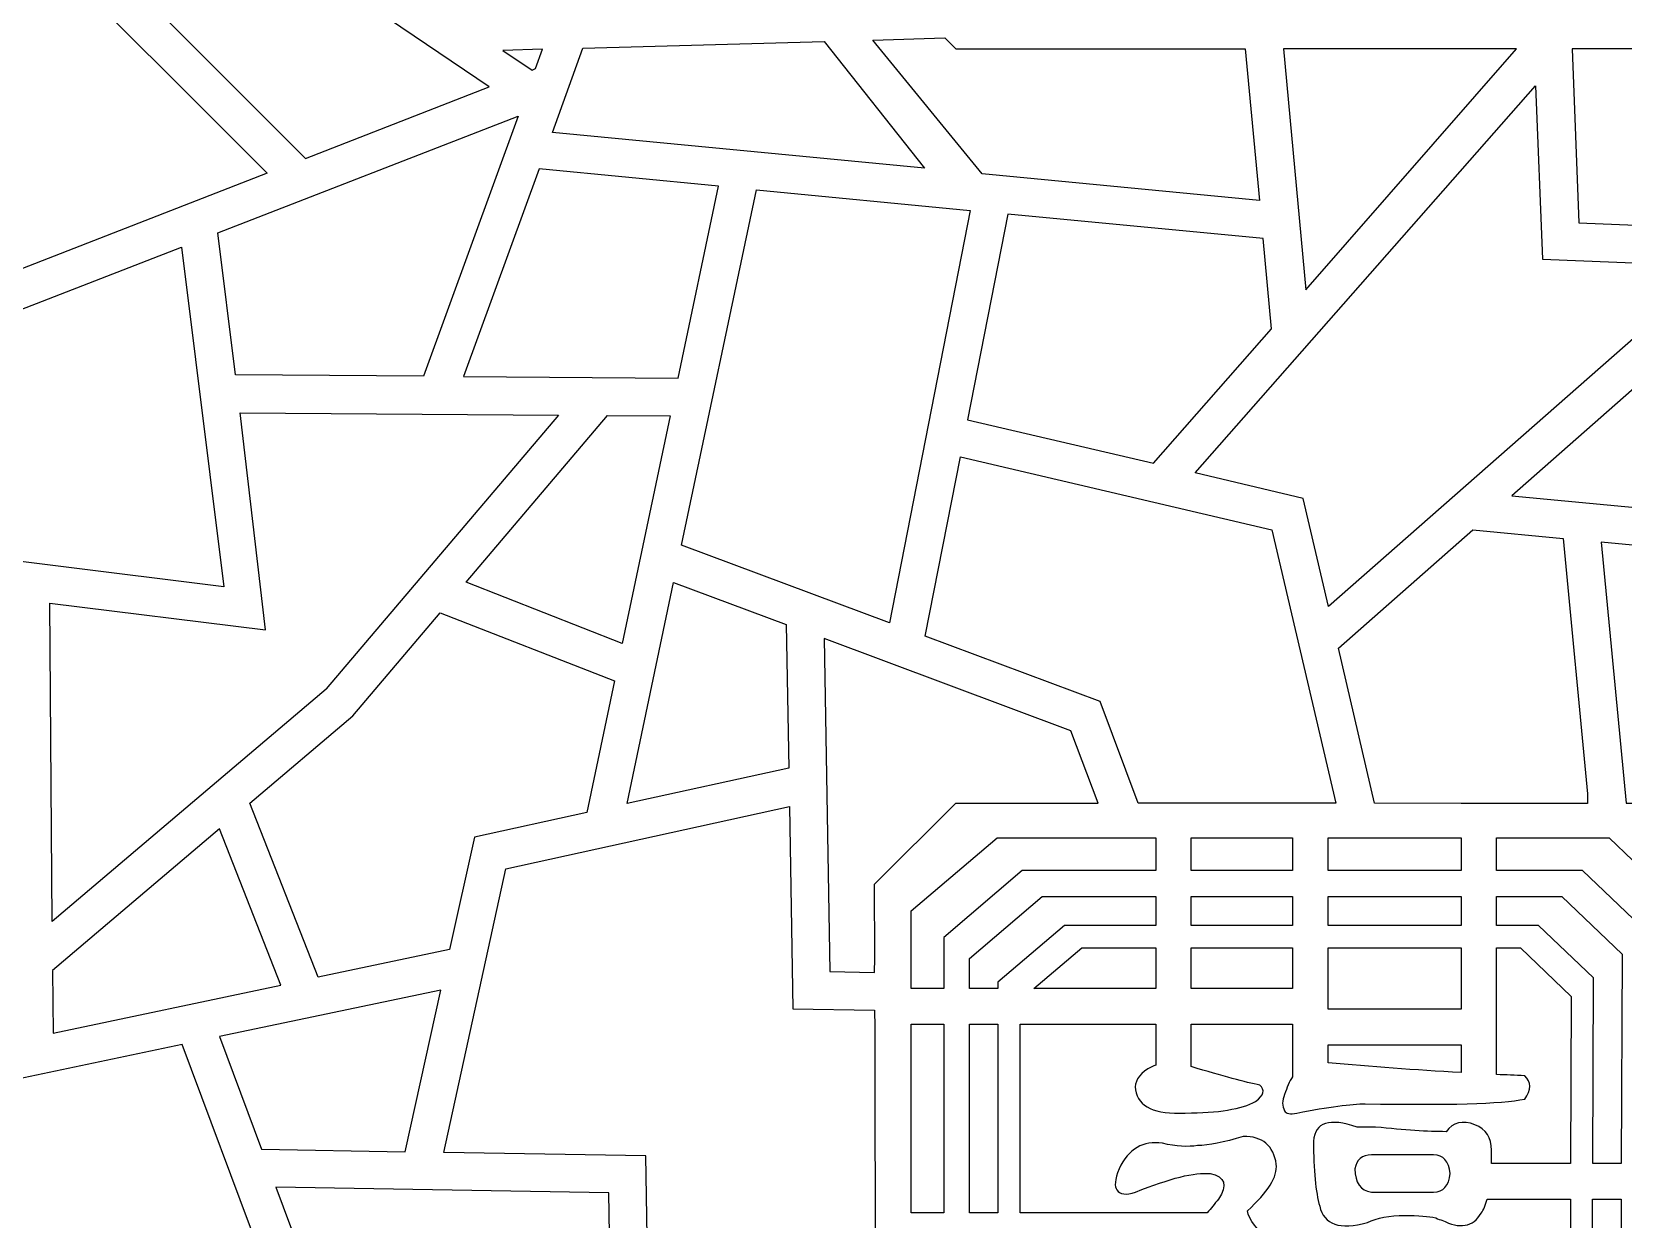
# Model space of a CAD drawing. Header units: centimetres. Extents: x 15.8 to 96.3, y -35.4 to 45.1.
# Drawn here: x 33.8 to 61.86, y -9.14 to 11.8 of the extents above; entities that cross this region are included whole.
import ezdxf

# ---------------------------------------------------------------- set-up
doc = ezdxf.new("R2010")
doc.units = ezdxf.units.CM
doc.header["$MEASUREMENT"] = 0
doc.layers.add('layer 1', color=7, linetype='Continuous')

msp = doc.modelspace()

# ---------------------------------------------------------------- linework, layer by layer
at = {"layer": 'layer 1', "color": 15}
for points, knots in [([(41.86235, 10.83548), (41.86235, 10.83548), (38.62281, 9.57312), (38.62281, 9.57312), (38.62281, 9.57312), (38.62281, 9.57312), (34.08712, 14.10881), (34.08712, 14.10881), (34.08712, 14.10881), (34.08712, 14.10881), (34.77998, 15.62634), (34.77998, 15.62634), (34.77998, 15.62634), (34.77998, 15.62634), (41.86235, 10.83548), (41.86235, 10.83548)], [0, 0, 0, 0, 0.2, 0.2, 0.2, 0.2, 0.4, 0.4, 0.4, 0.4, 0.6, 0.6, 0.6, 0.6, 1, 1, 1, 1]), ([(31.56242, 8.57946), (31.56242, 8.57946), (32.82477, 7.3188), (32.82477, 7.3188), (32.82477, 7.3188), (32.82477, 7.3188), (37.94516, 9.3095), (37.94516, 9.3095), (37.94516, 9.3095), (37.94516, 9.3095), (33.79308, 13.46327), (33.79308, 13.46327), (33.79308, 13.46327), (33.79308, 13.46327), (31.56242, 8.57946), (31.56242, 8.57946)], [0, 0, 0, 0, 0.2, 0.2, 0.2, 0.2, 0.4, 0.4, 0.4, 0.4, 0.6, 0.6, 0.6, 0.6, 1, 1, 1, 1]), ([(62.62613, 11.95926), (62.62613, 11.95926), (64.14366, 11.49961), (64.14366, 11.49961), (64.14366, 11.49961), (64.14366, 11.49961), (65.11028, 8.2719), (65.11028, 8.2719), (65.11028, 8.2719), (65.11028, 8.2719), (61.08156, 8.43582), (61.08156, 8.43582), (61.08156, 8.43582), (61.08156, 8.43582), (60.96665, 11.50636), (60.96665, 11.50636), (60.96665, 11.50636), (60.96665, 11.50636), (60.96665, 11.50636), (60.96665, 11.50636), (60.96665, 11.50636), (60.96665, 11.50636), (61.22013, 11.50636), (61.22013, 11.50636), (61.22013, 11.50636), (61.22013, 11.50636), (61.22013, 11.50636), (61.22013, 11.50636), (61.22013, 11.50636), (61.22013, 11.50636), (61.55811, 11.50636), (61.55811, 11.50636), (61.55811, 11.50636), (61.55811, 11.50636), (61.55811, 11.50636), (61.55811, 11.50636), (61.55811, 11.50636), (61.55811, 11.50636), (62.17661, 11.50468), (62.17661, 11.50468), (62.17661, 11.50468), (62.17661, 11.50468), (62.62613, 11.95926), (62.62613, 11.95926)], [0, 0, 0, 0, 0.08333333, 0.08333333, 0.08333333, 0.08333333, 0.16666667, 0.16666667, 0.16666667, 0.16666667, 0.25, 0.25, 0.25, 0.25, 0.33333333, 0.33333333, 0.33333333, 0.33333333, 0.41666667, 0.41666667, 0.41666667, 0.41666667, 0.5, 0.5, 0.5, 0.5, 0.58333333, 0.58333333, 0.58333333, 0.58333333, 0.66666667, 0.66666667, 0.66666667, 0.66666667, 0.75, 0.75, 0.75, 0.75, 0.83333333, 0.83333333, 0.83333333, 0.83333333, 1, 1, 1, 1]), ([(49.54124, 9.40075), (49.54124, 9.40075), (47.77192, 11.63649), (47.77192, 11.63649), (47.77192, 11.63649), (47.77192, 11.63649), (43.51676, 11.5165), (43.51676, 11.5165), (43.51676, 11.5165), (43.51676, 11.5165), (42.97768, 10.03108), (42.97768, 10.03108), (42.97768, 10.03108), (42.97768, 10.03108), (49.54124, 9.40075), (49.54124, 9.40075)], [0, 0, 0, 0, 0.2, 0.2, 0.2, 0.2, 0.4, 0.4, 0.4, 0.4, 0.6, 0.6, 0.6, 0.6, 1, 1, 1, 1]), ([(55.44913, 8.83126), (55.44913, 8.83126), (55.19733, 11.50468), (55.19733, 11.50468), (55.19733, 11.50468), (55.19733, 11.50468), (50.09046, 11.50468), (50.09046, 11.50468), (50.09046, 11.50468), (50.09046, 11.50468), (49.8995, 11.69732), (49.8995, 11.69732), (49.8995, 11.69732), (49.8995, 11.69732), (48.63039, 11.66015), (48.63039, 11.66015), (48.63039, 11.66015), (48.63039, 11.66015), (50.55856, 9.30274), (50.55856, 9.30274), (50.55856, 9.30274), (50.55856, 9.30274), (55.44913, 8.83126), (55.44913, 8.83126)], [0, 0, 0, 0, 0.14285714, 0.14285714, 0.14285714, 0.14285714, 0.28571429, 0.28571429, 0.28571429, 0.28571429, 0.42857143, 0.42857143, 0.42857143, 0.42857143, 0.57142857, 0.57142857, 0.57142857, 0.57142857, 0.71428571, 0.71428571, 0.71428571, 0.71428571, 1, 1, 1, 1]), ([(42.62111, 11.13121), (42.62111, 11.13121), (42.104, 11.47595), (42.104, 11.47595), (42.104, 11.47595), (42.104, 11.47595), (42.80193, 11.49623), (42.80193, 11.49623), (42.80193, 11.49623), (42.80193, 11.49623), (42.68195, 11.15487), (42.68195, 11.15487), (42.68195, 11.15487), (42.68195, 11.15487), (42.62111, 11.13121), (42.62111, 11.13121)], [0, 0, 0, 0, 0.2, 0.2, 0.2, 0.2, 0.4, 0.4, 0.4, 0.4, 0.6, 0.6, 0.6, 0.6, 1, 1, 1, 1]), ([(59.97975, 11.50636), (59.97975, 11.50636), (56.26535, 7.25289), (56.26535, 7.25289), (56.26535, 7.25289), (56.26535, 7.25289), (55.87498, 11.50468), (55.87498, 11.50468), (55.87498, 11.50468), (55.87498, 11.50468), (55.87498, 11.50468), (55.87498, 11.50468), (55.87498, 11.50468), (55.87498, 11.50468), (56.96328, 11.50636), (56.96328, 11.50636), (56.96328, 11.50636), (56.96328, 11.50636), (57.52094, 11.50636), (57.52094, 11.50636), (57.52094, 11.50636), (57.52094, 11.50636), (58.08368, 11.50636), (58.08368, 11.50636), (58.08368, 11.50636), (58.08368, 11.50636), (58.08368, 11.50636), (58.08368, 11.50636), (58.08368, 11.50636), (58.08368, 11.50636), (58.43856, 11.50636), (58.43856, 11.50636), (58.43856, 11.50636), (58.43856, 11.50636), (58.43856, 11.50636), (58.43856, 11.50636), (58.43856, 11.50636), (58.43856, 11.50636), (59.21591, 11.50636), (59.21591, 11.50636), (59.21591, 11.50636), (59.21591, 11.50636), (59.97975, 11.50636), (59.97975, 11.50636)], [0, 0, 0, 0, 0.08333333, 0.08333333, 0.08333333, 0.08333333, 0.16666667, 0.16666667, 0.16666667, 0.16666667, 0.25, 0.25, 0.25, 0.25, 0.33333333, 0.33333333, 0.33333333, 0.33333333, 0.41666667, 0.41666667, 0.41666667, 0.41666667, 0.5, 0.5, 0.5, 0.5, 0.58333333, 0.58333333, 0.58333333, 0.58333333, 0.66666667, 0.66666667, 0.66666667, 0.66666667, 0.75, 0.75, 0.75, 0.75, 0.83333333, 0.83333333, 0.83333333, 0.83333333, 1, 1, 1, 1]), ([(60.44109, 7.79704), (60.44109, 7.79704), (60.31773, 10.85406), (60.31773, 10.85406), (60.31773, 10.85406), (60.31773, 10.85406), (54.31183, 4.02349), (54.31183, 4.02349), (54.31183, 4.02349), (54.31183, 4.02349), (56.22141, 3.57567), (56.22141, 3.57567), (56.22141, 3.57567), (56.22141, 3.57567), (56.66755, 1.66609), (56.66755, 1.66609), (56.66755, 1.66609), (56.66755, 1.66609), (63.49811, 7.6703), (63.49811, 7.6703), (63.49811, 7.6703), (63.49811, 7.6703), (60.44109, 7.79704), (60.44109, 7.79704)], [0, 0, 0, 0, 0.14285714, 0.14285714, 0.14285714, 0.14285714, 0.28571429, 0.28571429, 0.28571429, 0.28571429, 0.42857143, 0.42857143, 0.42857143, 0.42857143, 0.57142857, 0.57142857, 0.57142857, 0.57142857, 0.71428571, 0.71428571, 0.71428571, 0.71428571, 1, 1, 1, 1]), ([(40.70139, 5.7286), (40.70139, 5.7286), (42.37438, 10.31837), (42.37438, 10.31837), (42.37438, 10.31837), (42.37438, 10.31837), (37.07824, 8.25838), (37.07824, 8.25838), (37.07824, 8.25838), (37.07824, 8.25838), (37.38918, 5.75395), (37.38918, 5.75395), (37.38918, 5.75395), (37.38918, 5.75395), (40.70139, 5.7286), (40.70139, 5.7286)], [0, 0, 0, 0, 0.2, 0.2, 0.2, 0.2, 0.4, 0.4, 0.4, 0.4, 0.6, 0.6, 0.6, 0.6, 1, 1, 1, 1]), ([(42.74278, 9.38554), (42.74278, 9.38554), (45.90796, 9.08136), (45.90796, 9.08136), (45.90796, 9.08136), (45.90796, 9.08136), (45.19483, 5.6948), (45.19483, 5.6948), (45.19483, 5.6948), (45.19483, 5.6948), (41.40945, 5.72353), (41.40945, 5.72353), (41.40945, 5.72353), (41.40945, 5.72353), (42.74278, 9.38554), (42.74278, 9.38554)], [0, 0, 0, 0, 0.2, 0.2, 0.2, 0.2, 0.4, 0.4, 0.4, 0.4, 0.6, 0.6, 0.6, 0.6, 1, 1, 1, 1]), ([(50.34395, 8.65382), (50.34395, 8.65382), (46.57547, 9.01714), (46.57547, 9.01714), (46.57547, 9.01714), (46.57547, 9.01714), (45.25566, 2.75269), (45.25566, 2.75269), (45.25566, 2.75269), (45.25566, 2.75269), (48.92274, 1.38218), (48.92274, 1.38218), (48.92274, 1.38218), (48.92274, 1.38218), (50.34395, 8.65382), (50.34395, 8.65382)], [0, 0, 0, 0, 0.2, 0.2, 0.2, 0.2, 0.4, 0.4, 0.4, 0.4, 0.6, 0.6, 0.6, 0.6, 1, 1, 1, 1]), ([(53.57672, 4.19417), (53.57672, 4.19417), (50.30001, 4.96308), (50.30001, 4.96308), (50.30001, 4.96308), (50.30001, 4.96308), (51.00977, 8.59129), (51.00977, 8.59129), (51.00977, 8.59129), (51.00977, 8.59129), (55.51165, 8.15699), (55.51165, 8.15699), (55.51165, 8.15699), (55.51165, 8.15699), (55.66375, 6.56848), (55.66375, 6.56848), (55.66375, 6.56848), (55.66375, 6.56848), (53.57672, 4.19417), (53.57672, 4.19417)], [0, 0, 0, 0, 0.16666667, 0.16666667, 0.16666667, 0.16666667, 0.33333333, 0.33333333, 0.33333333, 0.33333333, 0.5, 0.5, 0.5, 0.5, 0.66666667, 0.66666667, 0.66666667, 0.66666667, 1, 1, 1, 1]), ([(31.19064, 2.76283), (31.19064, 2.76283), (37.18471, 2.01759), (37.18471, 2.01759), (37.18471, 2.01759), (37.18471, 2.01759), (36.43777, 8.00828), (36.43777, 8.00828), (36.43777, 8.00828), (36.43777, 8.00828), (32.65916, 6.53975), (32.65916, 6.53975), (32.65916, 6.53975), (32.65916, 6.53975), (31.19064, 2.76283), (31.19064, 2.76283)], [0, 0, 0, 0, 0.2, 0.2, 0.2, 0.2, 0.4, 0.4, 0.4, 0.4, 0.6, 0.6, 0.6, 0.6, 1, 1, 1, 1]), ([(64.46136, 7.63312), (64.46136, 7.63312), (64.63373, 7.62467), (64.63373, 7.62467), (64.63373, 7.62467), (64.63373, 7.62467), (64.50867, 3.18531), (64.50867, 3.18531), (64.50867, 3.18531), (64.50867, 3.18531), (59.89694, 3.6213), (59.89694, 3.6213), (59.89694, 3.6213), (59.89694, 3.6213), (64.46136, 7.63312), (64.46136, 7.63312)], [0, 0, 0, 0, 0.2, 0.2, 0.2, 0.2, 0.4, 0.4, 0.4, 0.4, 0.6, 0.6, 0.6, 0.6, 1, 1, 1, 1]), ([(38.98952, 0.21784), (38.98952, 0.21784), (43.08752, 5.04588), (43.08752, 5.04588), (43.08752, 5.04588), (43.08752, 5.04588), (37.47199, 5.08644), (37.47199, 5.08644), (37.47199, 5.08644), (37.47199, 5.08644), (37.91981, 1.25544), (37.91981, 1.25544), (37.91981, 1.25544), (37.91981, 1.25544), (34.11585, 1.72861), (34.11585, 1.72861), (34.11585, 1.72861), (34.11585, 1.72861), (34.15472, -3.88523), (34.15472, -3.88523), (34.15472, -3.88523), (34.15472, -3.88523), (38.98614, 0.21277), (38.98614, 0.21277), (38.98614, 0.21277), (38.98614, 0.21277), (38.98952, 0.21784), (38.98952, 0.21784)], [0, 0, 0, 0, 0.125, 0.125, 0.125, 0.125, 0.25, 0.25, 0.25, 0.25, 0.375, 0.375, 0.375, 0.375, 0.5, 0.5, 0.5, 0.5, 0.625, 0.625, 0.625, 0.625, 0.75, 0.75, 0.75, 0.75, 1, 1, 1, 1]), ([(41.45677, 2.09532), (41.45677, 2.09532), (44.20961, 1.01379), (44.20961, 1.01379), (44.20961, 1.01379), (44.20961, 1.01379), (45.05456, 5.03067), (45.05456, 5.03067), (45.05456, 5.03067), (45.05456, 5.03067), (43.95106, 5.03912), (43.95106, 5.03912), (43.95106, 5.03912), (43.95106, 5.03912), (41.45677, 2.09532), (41.45677, 2.09532)], [0, 0, 0, 0, 0.2, 0.2, 0.2, 0.2, 0.4, 0.4, 0.4, 0.4, 0.6, 0.6, 0.6, 0.6, 1, 1, 1, 1]), ([(56.79598, -1.80158), (56.79598, -1.80158), (55.66882, 3.02139), (55.66882, 3.02139), (55.66882, 3.02139), (55.66882, 3.02139), (50.17327, 4.3074), (50.17327, 4.3074), (50.17327, 4.3074), (50.17327, 4.3074), (49.55476, 1.14729), (49.55476, 1.14729), (49.55476, 1.14729), (49.55476, 1.14729), (52.63883, -0.00522), (52.63883, -0.00522), (52.63883, -0.00522), (52.63883, -0.00522), (53.31141, -1.80158), (53.31141, -1.80158), (53.31141, -1.80158), (53.31141, -1.80158), (56.79598, -1.80158), (56.79598, -1.80158)], [0, 0, 0, 0, 0.14285714, 0.14285714, 0.14285714, 0.14285714, 0.28571429, 0.28571429, 0.28571429, 0.28571429, 0.42857143, 0.42857143, 0.42857143, 0.42857143, 0.57142857, 0.57142857, 0.57142857, 0.57142857, 0.71428571, 0.71428571, 0.71428571, 0.71428571, 1, 1, 1, 1]), ([(59.6312, -1.80546), (59.6312, -1.80546), (61.23534, -1.80834), (61.23534, -1.80834), (61.23534, -1.80834), (61.23534, -1.80834), (61.23534, -1.63428), (61.23534, -1.63428), (61.23534, -1.63428), (61.23534, -1.63428), (60.80273, 2.8676), (60.80273, 2.8676), (60.80273, 2.8676), (60.80273, 2.8676), (59.21253, 3.01801), (59.21253, 3.01801), (59.21253, 3.01801), (59.21253, 3.01801), (56.83991, 0.93267), (56.83991, 0.93267), (56.83991, 0.93267), (56.83991, 0.93267), (57.4787, -1.80158), (57.4787, -1.80158), (57.4787, -1.80158), (57.4787, -1.80158), (59.00401, -1.80433), (59.00401, -1.80433), (59.00401, -1.80433), (59.00401, -1.80433), (59.6312, -1.80546), (59.6312, -1.80546)], [0, 0, 0, 0, 0.11111111, 0.11111111, 0.11111111, 0.11111111, 0.22222222, 0.22222222, 0.22222222, 0.22222222, 0.33333333, 0.33333333, 0.33333333, 0.33333333, 0.44444444, 0.44444444, 0.44444444, 0.44444444, 0.55555556, 0.55555556, 0.55555556, 0.55555556, 0.66666667, 0.66666667, 0.66666667, 0.66666667, 0.77777778, 0.77777778, 0.77777778, 0.77777778, 1, 1, 1, 1]), ([(61.91806, -1.80158), (61.91806, -1.80158), (61.477, 2.80339), (61.477, 2.80339), (61.477, 2.80339), (61.477, 2.80339), (64.48839, 2.5178), (64.48839, 2.5178), (64.48839, 2.5178), (64.48839, 2.5178), (64.30589, -4.01366), (64.30589, -4.01366), (64.30589, -4.01366), (64.30589, -4.01366), (63.60627, -3.44248), (63.60627, -3.44248), (63.60627, -3.44248), (63.60627, -3.44248), (63.60627, -3.23124), (63.60627, -3.23124), (63.60627, -3.23124), (63.60627, -3.23124), (62.17661, -1.80158), (62.17661, -1.80158), (62.17661, -1.80158), (62.17661, -1.80158), (61.91806, -1.80158), (61.91806, -1.80158)], [0, 0, 0, 0, 0.125, 0.125, 0.125, 0.125, 0.25, 0.25, 0.25, 0.25, 0.375, 0.375, 0.375, 0.375, 0.5, 0.5, 0.5, 0.5, 0.625, 0.625, 0.625, 0.625, 0.75, 0.75, 0.75, 0.75, 1, 1, 1, 1]), ([(47.10272, 1.35346), (47.10272, 1.35346), (45.1154, 2.09363), (45.1154, 2.09363), (45.1154, 2.09363), (45.1154, 2.09363), (44.2958, -1.80665), (44.2958, -1.80665), (44.2958, -1.80665), (44.2958, -1.80665), (47.14666, -1.18139), (47.14666, -1.18139), (47.14666, -1.18139), (47.14666, -1.18139), (47.10272, 1.35346), (47.10272, 1.35346)], [0, 0, 0, 0, 0.2, 0.2, 0.2, 0.2, 0.4, 0.4, 0.4, 0.4, 0.6, 0.6, 0.6, 0.6, 1, 1, 1, 1]), ([(41.6021, -2.39981), (41.6021, -2.39981), (43.58266, -1.96381), (43.58266, -1.96381), (43.58266, -1.96381), (43.58266, -1.96381), (44.07104, 0.35642), (44.07104, 0.35642), (44.07104, 0.35642), (44.07104, 0.35642), (41.0005, 1.55793), (41.0005, 1.55793), (41.0005, 1.55793), (41.0005, 1.55793), (39.45931, -0.25871), (39.45931, -0.25871), (39.45931, -0.25871), (39.45931, -0.25871), (37.64098, -1.80158), (37.64098, -1.80158), (37.64098, -1.80158), (37.64098, -1.80158), (38.84588, -4.87213), (38.84588, -4.87213), (38.84588, -4.87213), (38.84588, -4.87213), (41.16442, -4.38375), (41.16442, -4.38375), (41.16442, -4.38375), (41.16442, -4.38375), (41.6021, -2.39981), (41.6021, -2.39981)], [0, 0, 0, 0, 0.11111111, 0.11111111, 0.11111111, 0.11111111, 0.22222222, 0.22222222, 0.22222222, 0.22222222, 0.33333333, 0.33333333, 0.33333333, 0.33333333, 0.44444444, 0.44444444, 0.44444444, 0.44444444, 0.55555556, 0.55555556, 0.55555556, 0.55555556, 0.66666667, 0.66666667, 0.66666667, 0.66666667, 0.77777778, 0.77777778, 0.77777778, 0.77777778, 1, 1, 1, 1]), ([(50.09046, -1.80158), (50.09046, -1.80158), (48.66081, -3.23124), (48.66081, -3.23124), (48.66081, -3.23124), (48.66081, -3.23124), (48.6625, -4.53415), (48.6625, -4.53415), (48.6625, -4.53415), (48.6625, -4.53415), (48.66081, -4.78595), (48.66081, -4.78595), (48.66081, -4.78595), (48.66081, -4.78595), (47.87162, -4.77243), (47.87162, -4.77243), (47.87162, -4.77243), (47.87162, -4.77243), (47.77192, 1.10166), (47.77192, 1.10166), (47.77192, 1.10166), (47.77192, 1.10166), (52.12172, -0.52233), (52.12172, -0.52233), (52.12172, -0.52233), (52.12172, -0.52233), (52.60165, -1.80158), (52.60165, -1.80158), (52.60165, -1.80158), (52.60165, -1.80158), (50.09046, -1.80158), (50.09046, -1.80158)], [0, 0, 0, 0, 0.11111111, 0.11111111, 0.11111111, 0.11111111, 0.22222222, 0.22222222, 0.22222222, 0.22222222, 0.33333333, 0.33333333, 0.33333333, 0.33333333, 0.44444444, 0.44444444, 0.44444444, 0.44444444, 0.55555556, 0.55555556, 0.55555556, 0.55555556, 0.66666667, 0.66666667, 0.66666667, 0.66666667, 0.77777778, 0.77777778, 0.77777778, 0.77777778, 1, 1, 1, 1]), ([(48.66081, -5.45008), (48.66081, -5.45008), (47.21932, -5.42811), (47.21932, -5.42811), (47.21932, -5.42811), (47.21932, -5.42811), (47.1568, -1.85904), (47.1568, -1.85904), (47.1568, -1.85904), (47.1568, -1.85904), (42.15808, -2.95917), (42.15808, -2.95917), (42.15808, -2.95917), (42.15808, -2.95917), (41.05964, -7.95957), (41.05964, -7.95957), (41.05964, -7.95957), (41.05964, -7.95957), (44.62533, -8.01872), (44.62533, -8.01872), (44.62533, -8.01872), (44.62533, -8.01872), (44.68617, -11.5861), (44.68617, -11.5861), (44.68617, -11.5861), (44.68617, -11.5861), (48.66081, -10.71073), (48.66081, -10.71073), (48.66081, -10.71073), (48.66081, -10.71073), (48.66926, -10.48259), (48.66926, -10.48259), (48.66926, -10.48259), (48.66926, -10.48259), (48.6625, -5.75426), (48.6625, -5.75426), (48.6625, -5.75426), (48.6625, -5.75426), (48.66081, -5.45008), (48.66081, -5.45008)], [0, 0, 0, 0, 0.09090909, 0.09090909, 0.09090909, 0.09090909, 0.18181818, 0.18181818, 0.18181818, 0.18181818, 0.27272727, 0.27272727, 0.27272727, 0.27272727, 0.36363636, 0.36363636, 0.36363636, 0.36363636, 0.45454545, 0.45454545, 0.45454545, 0.45454545, 0.54545455, 0.54545455, 0.54545455, 0.54545455, 0.63636364, 0.63636364, 0.63636364, 0.63636364, 0.72727273, 0.72727273, 0.72727273, 0.72727273, 0.81818182, 0.81818182, 0.81818182, 0.81818182, 1, 1, 1, 1]), ([(37.10359, -2.25617), (37.10359, -2.25617), (38.18513, -5.0107), (38.18513, -5.0107), (38.18513, -5.0107), (38.18513, -5.0107), (34.16993, -5.85565), (34.16993, -5.85565), (34.16993, -5.85565), (34.16993, -5.85565), (34.16148, -4.75384), (34.16148, -4.75384), (34.16148, -4.75384), (34.16148, -4.75384), (37.10359, -2.25617), (37.10359, -2.25617)], [0, 0, 0, 0, 0.2, 0.2, 0.2, 0.2, 0.4, 0.4, 0.4, 0.4, 0.6, 0.6, 0.6, 0.6, 1, 1, 1, 1]), ([(53.61906, -2.99069), (53.61906, -2.99069), (53.61906, -2.41272), (53.61906, -2.41272), (53.61906, -2.41272), (53.61906, -2.41272), (50.82179, -2.41272), (50.82179, -2.41272), (50.82179, -2.41272), (50.82179, -2.41272), (49.30761, -3.70221), (49.30761, -3.70221), (49.30761, -3.70221), (49.30761, -3.70221), (49.30761, -5.0696), (49.30761, -5.0696), (49.30761, -5.0696), (49.30761, -5.0696), (49.87958, -5.0696), (49.87958, -5.0696), (49.87958, -5.0696), (49.87958, -5.0696), (49.87958, -4.17141), (49.87958, -4.17141), (49.87958, -4.17141), (49.87958, -4.17141), (51.26602, -2.99069), (51.26602, -2.99069), (51.26602, -2.99069), (51.26602, -2.99069), (53.61906, -2.99069), (53.61906, -2.99069)], [0, 0, 0, 0, 0.11111111, 0.11111111, 0.11111111, 0.11111111, 0.22222222, 0.22222222, 0.22222222, 0.22222222, 0.33333333, 0.33333333, 0.33333333, 0.33333333, 0.44444444, 0.44444444, 0.44444444, 0.44444444, 0.55555556, 0.55555556, 0.55555556, 0.55555556, 0.66666667, 0.66666667, 0.66666667, 0.66666667, 0.77777778, 0.77777778, 0.77777778, 0.77777778, 1, 1, 1, 1]), ([(54.24625, -2.41272), (54.24625, -2.41272), (54.24625, -2.99069), (54.24625, -2.99069), (54.24625, -2.99069), (54.24625, -2.99069), (56.03202, -2.99069), (56.03202, -2.99069), (56.03202, -2.99069), (56.03202, -2.99069), (56.03202, -2.41272), (56.03202, -2.41272), (56.03202, -2.41272), (56.03202, -2.41272), (54.24625, -2.41272), (54.24625, -2.41272)], [0, 0, 0, 0, 0.2, 0.2, 0.2, 0.2, 0.4, 0.4, 0.4, 0.4, 0.6, 0.6, 0.6, 0.6, 1, 1, 1, 1]), ([(59.00401, -2.99069), (59.00401, -2.99069), (59.00401, -2.41272), (59.00401, -2.41272), (59.00401, -2.41272), (59.00401, -2.41272), (56.65921, -2.41272), (56.65921, -2.41272), (56.65921, -2.41272), (56.65921, -2.41272), (56.65921, -2.99069), (56.65921, -2.99069), (56.65921, -2.99069), (56.65921, -2.99069), (59.00401, -2.99069), (59.00401, -2.99069)], [0, 0, 0, 0, 0.2, 0.2, 0.2, 0.2, 0.4, 0.4, 0.4, 0.4, 0.6, 0.6, 0.6, 0.6, 1, 1, 1, 1]), ([(62.27996, -8.15538), (62.27996, -8.15538), (62.85002, -8.15538), (62.85002, -8.15538), (62.85002, -8.15538), (62.85002, -8.15538), (62.86821, -3.6101), (62.86821, -3.6101), (62.86821, -3.6101), (62.86821, -3.6101), (61.61452, -2.41272), (61.61452, -2.41272), (61.61452, -2.41272), (61.61452, -2.41272), (59.6312, -2.41272), (59.6312, -2.41272), (59.6312, -2.41272), (59.6312, -2.41272), (59.6312, -2.99069), (59.6312, -2.99069), (59.6312, -2.99069), (59.6312, -2.99069), (61.1483, -2.99069), (61.1483, -2.99069), (61.1483, -2.99069), (61.1483, -2.99069), (62.29624, -4.08707), (62.29624, -4.08707), (62.29624, -4.08707), (62.29624, -4.08707), (62.27996, -8.15538), (62.27996, -8.15538)], [0, 0, 0, 0, 0.11111111, 0.11111111, 0.11111111, 0.11111111, 0.22222222, 0.22222222, 0.22222222, 0.22222222, 0.33333333, 0.33333333, 0.33333333, 0.33333333, 0.44444444, 0.44444444, 0.44444444, 0.44444444, 0.55555556, 0.55555556, 0.55555556, 0.55555556, 0.66666667, 0.66666667, 0.66666667, 0.66666667, 0.77777778, 0.77777778, 0.77777778, 0.77777778, 1, 1, 1, 1]), ([(53.61906, -3.95666), (53.61906, -3.95666), (53.61906, -3.44873), (53.61906, -3.44873), (53.61906, -3.44873), (53.61906, -3.44873), (51.61806, -3.44873), (51.61806, -3.44873), (51.61806, -3.44873), (51.61806, -3.44873), (50.33285, -4.54324), (50.33285, -4.54324), (50.33285, -4.54324), (50.33285, -4.54324), (50.33285, -5.0696), (50.33285, -5.0696), (50.33285, -5.0696), (50.33285, -5.0696), (50.83551, -5.0696), (50.83551, -5.0696), (50.83551, -5.0696), (50.83551, -5.0696), (50.83551, -4.95557), (50.83551, -4.95557), (50.83551, -4.95557), (50.83551, -4.95557), (52.00847, -3.95666), (52.00847, -3.95666), (52.00847, -3.95666), (52.00847, -3.95666), (53.61906, -3.95666), (53.61906, -3.95666)], [0, 0, 0, 0, 0.11111111, 0.11111111, 0.11111111, 0.11111111, 0.22222222, 0.22222222, 0.22222222, 0.22222222, 0.33333333, 0.33333333, 0.33333333, 0.33333333, 0.44444444, 0.44444444, 0.44444444, 0.44444444, 0.55555556, 0.55555556, 0.55555556, 0.55555556, 0.66666667, 0.66666667, 0.66666667, 0.66666667, 0.77777778, 0.77777778, 0.77777778, 0.77777778, 1, 1, 1, 1]), ([(54.24625, -3.44873), (54.24625, -3.44873), (54.24625, -3.95666), (54.24625, -3.95666), (54.24625, -3.95666), (54.24625, -3.95666), (56.03202, -3.95666), (56.03202, -3.95666), (56.03202, -3.95666), (56.03202, -3.95666), (56.03202, -3.44873), (56.03202, -3.44873), (56.03202, -3.44873), (56.03202, -3.44873), (54.24625, -3.44873), (54.24625, -3.44873)], [0, 0, 0, 0, 0.2, 0.2, 0.2, 0.2, 0.4, 0.4, 0.4, 0.4, 0.6, 0.6, 0.6, 0.6, 1, 1, 1, 1]), ([(59.00401, -3.95666), (59.00401, -3.95666), (59.00401, -3.44873), (59.00401, -3.44873), (59.00401, -3.44873), (59.00401, -3.44873), (56.65921, -3.44873), (56.65921, -3.44873), (56.65921, -3.44873), (56.65921, -3.44873), (56.65921, -3.95666), (56.65921, -3.95666), (56.65921, -3.95666), (56.65921, -3.95666), (59.00401, -3.95666), (59.00401, -3.95666)], [0, 0, 0, 0, 0.2, 0.2, 0.2, 0.2, 0.4, 0.4, 0.4, 0.4, 0.6, 0.6, 0.6, 0.6, 1, 1, 1, 1]), ([(61.32721, -8.15538), (61.32721, -8.15538), (61.8282, -8.15538), (61.8282, -8.15538), (61.8282, -8.15538), (61.8282, -8.15538), (61.84297, -4.46505), (61.84297, -4.46505), (61.84297, -4.46505), (61.84297, -4.46505), (60.77884, -3.44873), (60.77884, -3.44873), (60.77884, -3.44873), (60.77884, -3.44873), (59.6312, -3.44873), (59.6312, -3.44873), (59.6312, -3.44873), (59.6312, -3.44873), (59.6312, -3.95666), (59.6312, -3.95666), (59.6312, -3.95666), (59.6312, -3.95666), (60.36913, -3.95666), (60.36913, -3.95666), (60.36913, -3.95666), (60.36913, -3.95666), (61.34031, -4.88421), (61.34031, -4.88421), (61.34031, -4.88421), (61.34031, -4.88421), (61.32721, -8.15538), (61.32721, -8.15538)], [0, 0, 0, 0, 0.11111111, 0.11111111, 0.11111111, 0.11111111, 0.22222222, 0.22222222, 0.22222222, 0.22222222, 0.33333333, 0.33333333, 0.33333333, 0.33333333, 0.44444444, 0.44444444, 0.44444444, 0.44444444, 0.55555556, 0.55555556, 0.55555556, 0.55555556, 0.66666667, 0.66666667, 0.66666667, 0.66666667, 0.77777778, 0.77777778, 0.77777778, 0.77777778, 1, 1, 1, 1]), ([(54.24625, -5.69679), (54.24625, -5.69679), (54.24625, -6.44746), (54.24625, -6.44746), (54.24625, -6.44746), (54.80482, -6.61521), (55.20707, -6.72342), (55.45422, -6.77351), (55.45422, -6.77351), (55.55079, -6.85582), (55.52587, -6.95216), (55.38102, -7.06074), (55.38102, -7.06074), (55.13649, -7.19736), (54.72375, -7.26566), (54.13968, -7.26566), (54.13968, -7.26566), (53.6039, -7.29369), (53.31264, -7.15707), (53.2628, -6.85582), (53.2628, -6.85582), (53.23943, -6.71922), (53.31264, -6.59661), (53.48241, -6.48628), (53.48241, -6.48628), (53.52941, -6.46006), (53.57494, -6.43774), (53.61906, -6.41934), (53.61906, -6.41934), (53.61906, -6.41934), (53.61906, -5.69679), (53.61906, -5.69679), (53.61906, -5.69679), (53.61906, -5.69679), (51.22725, -5.69679), (51.22725, -5.69679), (51.22725, -5.69679), (51.22725, -5.69679), (51.22725, -9.02419), (51.22725, -9.02419), (51.22725, -9.02419), (51.22725, -9.02419), (54.52493, -9.02419), (54.52493, -9.02419), (54.52493, -9.02419), (54.59431, -8.94755), (54.66062, -8.86815), (54.72375, -8.78591), (54.72375, -8.78591), (54.89352, -8.53896), (54.84524, -8.38834), (54.57734, -8.33404), (54.57734, -8.33404), (54.30945, -8.30602), (53.87179, -8.41636), (53.2628, -8.66156), (53.2628, -8.66156), (53.09304, -8.71586), (52.98401, -8.7036), (52.93417, -8.62128), (52.93417, -8.62128), (52.88589, -8.56699), (52.89834, -8.44263), (52.97155, -8.25173), (52.97155, -8.25173), (53.14131, -7.89618), (53.39675, -7.74556), (53.73784, -7.79985), (53.73784, -7.79985), (53.98081, -7.85415), (54.18797, -7.86816), (54.35774, -7.84014), (54.35774, -7.84014), (54.55242, -7.84014), (54.82031, -7.78584), (55.16141, -7.67725), (55.16141, -7.67725), (55.50251, -7.67725), (55.69719, -7.84014), (55.74548, -8.1694), (55.74548, -8.1694), (55.7704, -8.38834), (55.59907, -8.66156), (55.23461, -8.99083), (55.23461, -8.99083), (55.25953, -9.15372), (55.40439, -9.33236), (55.67227, -9.52328), (55.67227, -9.52328), (55.79376, -9.57932), (55.89189, -9.64762), (55.96509, -9.72994), (55.96509, -9.72994), (56.25635, -9.34638), (56.52423, -9.29208), (56.7672, -9.5653), (56.7672, -9.5653), (57.47276, -9.34638), (58.24061, -9.34638), (59.06765, -9.5653), (59.06765, -9.5653), (59.23741, -9.59158), (59.35891, -9.57932), (59.43211, -9.52328), (59.43211, -9.52328), (59.77321, -9.36039), (60.00372, -9.37265), (60.12676, -9.5653), (60.12676, -9.5653), (60.18427, -9.66265), (60.21891, -9.76888), (60.23075, -9.88378), (60.23075, -9.88378), (60.23075, -9.88378), (60.92986, -9.88378), (60.92986, -9.88378), (60.92986, -9.88378), (60.92986, -9.88378), (60.93427, -8.78257), (60.93427, -8.78257), (60.93427, -8.78257), (60.93427, -8.78257), (59.46465, -8.78257), (59.46465, -8.78257), (59.46465, -8.78257), (59.43676, -8.89057), (59.40147, -8.97343), (59.35891, -9.03112), (59.35891, -9.03112), (59.21406, -9.27807), (58.98199, -9.31835), (58.66581, -9.15372), (58.66581, -9.15372), (58.64089, -9.15372), (58.60507, -9.14146), (58.55678, -9.11344), (58.55678, -9.11344), (58.4353, -9.08541), (58.25151, -9.07315), (58.00854, -9.07315), (58.00854, -9.07315), (57.74066, -9.07315), (57.5226, -9.11344), (57.35128, -9.19575), (57.35128, -9.19575), (56.86532, -9.33236), (56.58497, -9.23603), (56.51178, -8.90851), (56.51178, -8.90851), (56.43856, -8.66156), (56.40275, -8.27799), (56.40275, -7.75957), (56.40275, -7.75957), (56.42767, -7.4303), (56.6831, -7.34798), (57.16905, -7.51262), (57.16905, -7.51262), (57.26717, -7.51262), (57.37619, -7.51262), (57.49768, -7.51262), (57.49768, -7.51262), (58.00854, -7.56691), (58.42284, -7.59494), (58.73902, -7.59494), (58.73902, -7.59494), (58.8605, -7.4303), (59.03027, -7.39002), (59.24988, -7.47233), (59.24988, -7.47233), (59.44457, -7.5529), (59.54269, -7.70352), (59.54269, -7.92245), (59.54269, -7.92245), (59.54269, -8.00425), (59.5414, -8.08189), (59.53889, -8.15538), (59.53889, -8.15538), (59.53889, -8.15538), (60.93678, -8.15538), (60.93678, -8.15538), (60.93678, -8.15538), (60.93678, -8.15538), (60.94857, -5.21089), (60.94857, -5.21089), (60.94857, -5.21089), (60.94857, -5.21089), (60.04983, -4.35251), (60.04983, -4.35251), (60.04983, -4.35251), (60.04983, -4.35251), (59.6312, -4.35251), (59.6312, -4.35251), (59.6312, -4.35251), (59.6312, -4.35251), (59.6312, -6.5865), (59.6312, -6.5865), (59.6312, -6.5865), (59.79515, -6.59443), (59.96033, -6.60187), (60.12676, -6.60887), (60.12676, -6.60887), (60.24824, -6.71922), (60.24824, -6.85582), (60.12676, -7.02046), (60.12676, -7.02046), (59.71246, -7.10278), (58.77484, -7.12905), (57.31545, -7.10278), (57.31545, -7.10278), (57.07248, -7.10278), (56.67064, -7.15707), (56.10994, -7.26566), (56.10994, -7.26566), (55.98845, -7.29369), (55.91524, -7.27968), (55.89189, -7.22538), (55.89189, -7.22538), (55.8436, -7.14307), (55.8436, -7.04674), (55.89189, -6.93814), (55.89189, -6.93814), (55.93101, -6.81463), (55.97771, -6.71115), (56.03202, -6.62753), (56.03202, -6.62753), (56.03202, -6.62753), (56.03202, -5.69679), (56.03202, -5.69679), (56.03202, -5.69679), (56.03202, -5.69679), (54.24625, -5.69679), (54.24625, -5.69679)], [0, 0, 0, 0, 0.01694915, 0.01694915, 0.01694915, 0.01694915, 0.03389831, 0.03389831, 0.03389831, 0.03389831, 0.05084746, 0.05084746, 0.05084746, 0.05084746, 0.06779661, 0.06779661, 0.06779661, 0.06779661, 0.08474576, 0.08474576, 0.08474576, 0.08474576, 0.10169492, 0.10169492, 0.10169492, 0.10169492, 0.11864407, 0.11864407, 0.11864407, 0.11864407, 0.13559322, 0.13559322, 0.13559322, 0.13559322, 0.15254237, 0.15254237, 0.15254237, 0.15254237, 0.16949153, 0.16949153, 0.16949153, 0.16949153, 0.18644068, 0.18644068, 0.18644068, 0.18644068, 0.20338983, 0.20338983, 0.20338983, 0.20338983, 0.22033898, 0.22033898, 0.22033898, 0.22033898, 0.23728814, 0.23728814, 0.23728814, 0.23728814, 0.25423729, 0.25423729, 0.25423729, 0.25423729, 0.27118644, 0.27118644, 0.27118644, 0.27118644, 0.28813559, 0.28813559, 0.28813559, 0.28813559, 0.30508475, 0.30508475, 0.30508475, 0.30508475, 0.3220339, 0.3220339, 0.3220339, 0.3220339, 0.33898305, 0.33898305, 0.33898305, 0.33898305, 0.3559322, 0.3559322, 0.3559322, 0.3559322, 0.37288136, 0.37288136, 0.37288136, 0.37288136, 0.38983051, 0.38983051, 0.38983051, 0.38983051, 0.40677966, 0.40677966, 0.40677966, 0.40677966, 0.42372881, 0.42372881, 0.42372881, 0.42372881, 0.44067797, 0.44067797, 0.44067797, 0.44067797, 0.45762712, 0.45762712, 0.45762712, 0.45762712, 0.47457627, 0.47457627, 0.47457627, 0.47457627, 0.49152542, 0.49152542, 0.49152542, 0.49152542, 0.50847458, 0.50847458, 0.50847458, 0.50847458, 0.52542373, 0.52542373, 0.52542373, 0.52542373, 0.54237288, 0.54237288, 0.54237288, 0.54237288, 0.55932203, 0.55932203, 0.55932203, 0.55932203, 0.57627119, 0.57627119, 0.57627119, 0.57627119, 0.59322034, 0.59322034, 0.59322034, 0.59322034, 0.61016949, 0.61016949, 0.61016949, 0.61016949, 0.62711864, 0.62711864, 0.62711864, 0.62711864, 0.6440678, 0.6440678, 0.6440678, 0.6440678, 0.66101695, 0.66101695, 0.66101695, 0.66101695, 0.6779661, 0.6779661, 0.6779661, 0.6779661, 0.69491525, 0.69491525, 0.69491525, 0.69491525, 0.71186441, 0.71186441, 0.71186441, 0.71186441, 0.72881356, 0.72881356, 0.72881356, 0.72881356, 0.74576271, 0.74576271, 0.74576271, 0.74576271, 0.76271186, 0.76271186, 0.76271186, 0.76271186, 0.77966102, 0.77966102, 0.77966102, 0.77966102, 0.79661017, 0.79661017, 0.79661017, 0.79661017, 0.81355932, 0.81355932, 0.81355932, 0.81355932, 0.83050847, 0.83050847, 0.83050847, 0.83050847, 0.84745763, 0.84745763, 0.84745763, 0.84745763, 0.86440678, 0.86440678, 0.86440678, 0.86440678, 0.88135593, 0.88135593, 0.88135593, 0.88135593, 0.89830508, 0.89830508, 0.89830508, 0.89830508, 0.91525424, 0.91525424, 0.91525424, 0.91525424, 0.93220339, 0.93220339, 0.93220339, 0.93220339, 0.94915254, 0.94915254, 0.94915254, 0.94915254, 0.96610169, 0.96610169, 0.96610169, 0.96610169, 1, 1, 1, 1]), ([(53.61906, -5.0696), (53.61906, -5.0696), (53.61906, -4.35251), (53.61906, -4.35251), (53.61906, -4.35251), (53.61906, -4.35251), (52.31272, -4.35251), (52.31272, -4.35251), (52.31272, -4.35251), (52.31272, -4.35251), (51.47068, -5.0696), (51.47068, -5.0696), (51.47068, -5.0696), (51.47068, -5.0696), (53.61906, -5.0696), (53.61906, -5.0696)], [0, 0, 0, 0, 0.2, 0.2, 0.2, 0.2, 0.4, 0.4, 0.4, 0.4, 0.6, 0.6, 0.6, 0.6, 1, 1, 1, 1]), ([(54.24625, -4.35251), (54.24625, -4.35251), (54.24625, -5.0696), (54.24625, -5.0696), (54.24625, -5.0696), (54.24625, -5.0696), (56.03202, -5.0696), (56.03202, -5.0696), (56.03202, -5.0696), (56.03202, -5.0696), (56.03202, -4.35251), (56.03202, -4.35251), (56.03202, -4.35251), (56.03202, -4.35251), (54.24625, -4.35251), (54.24625, -4.35251)], [0, 0, 0, 0, 0.2, 0.2, 0.2, 0.2, 0.4, 0.4, 0.4, 0.4, 0.6, 0.6, 0.6, 0.6, 1, 1, 1, 1]), ([(56.65921, -5.43382), (56.65921, -5.43382), (59.00401, -5.43382), (59.00401, -5.43382), (59.00401, -5.43382), (59.00401, -5.43382), (59.00401, -4.35251), (59.00401, -4.35251), (59.00401, -4.35251), (59.00401, -4.35251), (56.65921, -4.35251), (56.65921, -4.35251), (56.65921, -4.35251), (56.65921, -4.35251), (56.65921, -5.43382), (56.65921, -5.43382)], [0, 0, 0, 0, 0.2, 0.2, 0.2, 0.2, 0.4, 0.4, 0.4, 0.4, 0.6, 0.6, 0.6, 0.6, 1, 1, 1, 1]), ([(37.84715, -7.90381), (37.84715, -7.90381), (37.10697, -5.91818), (37.10697, -5.91818), (37.10697, -5.91818), (37.10697, -5.91818), (41.00726, -5.09858), (41.00726, -5.09858), (41.00726, -5.09858), (41.00726, -5.09858), (40.3803, -7.94775), (40.3803, -7.94775), (40.3803, -7.94775), (40.3803, -7.94775), (37.84715, -7.90381), (37.84715, -7.90381)], [0, 0, 0, 0, 0.2, 0.2, 0.2, 0.2, 0.4, 0.4, 0.4, 0.4, 0.6, 0.6, 0.6, 0.6, 1, 1, 1, 1]), ([(49.87958, -5.69679), (49.87958, -5.69679), (49.30761, -5.69679), (49.30761, -5.69679), (49.30761, -5.69679), (49.30761, -5.69679), (49.30761, -9.02419), (49.30761, -9.02419), (49.30761, -9.02419), (49.30761, -9.02419), (49.87958, -9.02419), (49.87958, -9.02419), (49.87958, -9.02419), (49.87958, -9.02419), (49.87958, -5.69679), (49.87958, -5.69679)], [0, 0, 0, 0, 0.2, 0.2, 0.2, 0.2, 0.4, 0.4, 0.4, 0.4, 0.6, 0.6, 0.6, 0.6, 1, 1, 1, 1]), ([(50.83551, -5.69679), (50.83551, -5.69679), (50.33285, -5.69679), (50.33285, -5.69679), (50.33285, -5.69679), (50.33285, -5.69679), (50.33285, -9.02419), (50.33285, -9.02419), (50.33285, -9.02419), (50.33285, -9.02419), (50.83551, -9.02419), (50.83551, -9.02419), (50.83551, -9.02419), (50.83551, -9.02419), (50.83551, -5.69679), (50.83551, -5.69679)], [0, 0, 0, 0, 0.2, 0.2, 0.2, 0.2, 0.4, 0.4, 0.4, 0.4, 0.6, 0.6, 0.6, 0.6, 1, 1, 1, 1]), ([(30.5451, -11.14503), (30.5451, -11.14503), (30.18346, -7.37487), (30.18346, -7.37487), (30.18346, -7.37487), (30.18346, -7.37487), (36.44791, -6.05675), (36.44791, -6.05675), (36.44791, -6.05675), (36.44791, -6.05675), (37.81842, -9.72383), (37.81842, -9.72383), (37.81842, -9.72383), (37.81842, -9.72383), (30.5451, -11.14503), (30.5451, -11.14503)], [0, 0, 0, 0, 0.2, 0.2, 0.2, 0.2, 0.4, 0.4, 0.4, 0.4, 0.6, 0.6, 0.6, 0.6, 1, 1, 1, 1]), ([(59.00401, -6.06101), (59.00401, -6.06101), (56.65921, -6.06101), (56.65921, -6.06101), (56.65921, -6.06101), (56.65921, -6.06101), (56.65921, -6.38081), (56.65921, -6.38081), (56.65921, -6.38081), (57.40952, -6.44977), (58.19098, -6.50753), (59.00401, -6.55359), (59.00401, -6.55359), (59.00401, -6.55359), (59.00401, -6.06101), (59.00401, -6.06101)], [0, 0, 0, 0, 0.2, 0.2, 0.2, 0.2, 0.4, 0.4, 0.4, 0.4, 0.6, 0.6, 0.6, 0.6, 1, 1, 1, 1]), ([(58.51941, -8.66156), (58.20323, -8.66156), (57.83878, -8.66156), (57.42447, -8.66156), (57.42447, -8.66156), (57.22979, -8.63529), (57.13322, -8.49693), (57.13322, -8.25173), (57.13322, -8.25173), (57.15659, -8.08709), (57.25471, -8.00478), (57.42447, -8.00478), (57.42447, -8.00478), (57.83878, -8.00478), (58.20323, -8.00478), (58.51941, -8.00478), (58.51941, -8.00478), (58.69073, -8.00478), (58.7873, -8.1151), (58.81222, -8.33404), (58.81222, -8.33404), (58.7873, -8.55297), (58.69073, -8.66156), (58.51941, -8.66156)], [0, 0, 0, 0, 0.14285714, 0.14285714, 0.14285714, 0.14285714, 0.28571429, 0.28571429, 0.28571429, 0.28571429, 0.42857143, 0.42857143, 0.42857143, 0.42857143, 0.57142857, 0.57142857, 0.57142857, 0.57142857, 0.71428571, 0.71428571, 0.71428571, 0.71428571, 1, 1, 1, 1]), ([(39.72293, -12.9245), (39.72293, -12.9245), (38.09894, -8.5747), (38.09894, -8.5747), (38.09894, -8.5747), (38.09894, -8.5747), (43.97134, -8.6744), (43.97134, -8.6744), (43.97134, -8.6744), (43.97134, -8.6744), (44.06935, -14.5468), (44.06935, -14.5468), (44.06935, -14.5468), (44.06935, -14.5468), (39.72293, -12.9245), (39.72293, -12.9245)], [0, 0, 0, 0, 0.2, 0.2, 0.2, 0.2, 0.4, 0.4, 0.4, 0.4, 0.6, 0.6, 0.6, 0.6, 1, 1, 1, 1]), ([(61.82569, -8.78257), (61.82569, -8.78257), (61.32471, -8.78257), (61.32471, -8.78257), (61.32471, -8.78257), (61.32471, -8.78257), (61.32029, -9.88378), (61.32029, -9.88378), (61.32029, -9.88378), (61.32029, -9.88378), (61.82128, -9.88378), (61.82128, -9.88378), (61.82128, -9.88378), (61.82128, -9.88378), (61.82569, -8.78257), (61.82569, -8.78257)], [0, 0, 0, 0, 0.2, 0.2, 0.2, 0.2, 0.4, 0.4, 0.4, 0.4, 0.6, 0.6, 0.6, 0.6, 1, 1, 1, 1])]:
    msp.add_open_spline(points, degree=3, knots=knots, dxfattribs=at)

doc.saveas('drawing.dxf')
